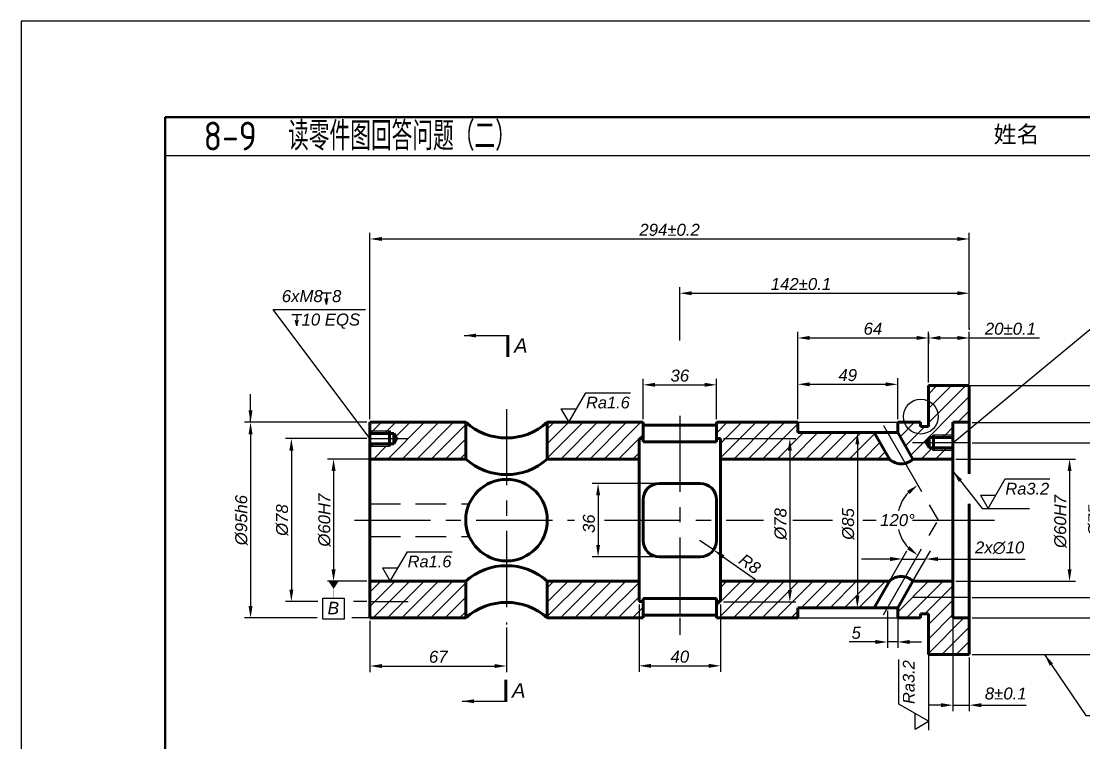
# Model space of a CAD drawing. Header units: millimetres. Extents: x 769 to 2439, y 381 to 1643.
# Drawn here: x 768.6 to 990.1, y 835.3 to 985.8 of the extents above; entities that cross this region are included whole.
import ezdxf
from ezdxf.enums import TextEntityAlignment as Align

# ---------------------------------------------------------------- set-up
doc = ezdxf.new("R2010")
doc.units = ezdxf.units.MM
for name, pattern in [('ACAD_ISO04W100', [30, 24, -3, 0, -3]), ('CENTER', [50.8, 31.75, -6.35, 6.35, -6.35]), ('HIDDEN', [9.525, 6.35, -3.175])]:
    doc.linetypes.add(name, pattern=pattern)
for name, color, linetype in [('7标注层', 7, 'Continuous'), ('ST剖面线', 7, 'Continuous'), ('ST尺寸', 7, 'Continuous'), ('ST文字', 7, 'Continuous'), ('ST点画线', 250, 'ACAD_ISO04W100'), ('ST细实线', 7, 'Continuous'), ('ST虚线', 7, 'HIDDEN'), ('中心线', 250, 'CENTER'), ('文字', 7, 'Continuous'), ('答案细实线', 7, 'Continuous')]:
    doc.layers.add(name, color=color, linetype=linetype)
doc.layers.add('ST粗实线', color=250, linetype='Continuous', lineweight=60)
doc.layers.add('粗实线', color=7, linetype='Continuous', lineweight=50)
doc.styles.add('DIM', font='ariali.ttf')
doc.styles.add('样式 1', font='ariali.ttf')
doc.styles.add('汉字', font='gbenor.shx', dxfattribs={"height": 5, "bigfont": 'gbcbig.shx'})
doc.dimstyles.new('ISO-25', dxfattribs={"dimtxt": 2.5, "dimasz": 2.5, "dimexe": 1.25, "dimexo": 0.625, "dimtad": 1, "dimdec": 0, "dimtxsty": '样式 1', "dimcen": 2.5, "dimadec": 0, "dimazin": 0, "dimtfac": 1, "dimtdec": 0, "dimtmove": 0, "dimatfit": 3, "dimfxl": 0, "dimarcsym": 0})
doc.dimstyles.new('副本 (2) Standard水平', dxfattribs={"dimtxt": 2.5, "dimasz": 2.5, "dimexe": 2, "dimexo": 0.2, "dimgap": 0.7, "dimtad": 1, "dimtih": 1, "dimtoh": 1, "dimdec": 0, "dimlfac": 2, "dimzin": 0, "dimdsep": 46, "dimtxsty": '汉字', "dimcen": 0.09, "dimadec": 0, "dimazin": 0, "dimtfac": 1, "dimtdec": 0, "dimtofl": 0, "dimtmove": 0, "dimatfit": 0, "dimfxl": 0, "dimtolj": 1, "dimtzin": 0, "dimarcsym": 0})
doc.dimstyles.new('副本 Standard', dxfattribs={"dimtxt": 2.5, "dimasz": 2.5, "dimexe": 2, "dimexo": 0.2, "dimgap": 0.7, "dimtad": 1, "dimdec": 0, "dimlfac": 2, "dimzin": 0, "dimdsep": 46, "dimtxsty": '汉字', "dimcen": 0.09, "dimadec": 0, "dimazin": 0, "dimtfac": 1, "dimtdec": 0, "dimtofl": 0, "dimtmove": 0, "dimatfit": 0, "dimfxl": 0, "dimtolj": 1, "dimtzin": 0, "dimarcsym": 0})

# ---------------------------------------------------------------- blocks, each defined once
blk = doc.blocks.new('*D98')
at = {"layer": 'Defpoints', "color": 0, "transparency": 16777216}
for p in [(949.16, 863.46), (951.29, 863.46), (949.16, 856.33)]:
    blk.add_point(p, dxfattribs=at)
at = {"layer": 'ST尺寸', "color": 0, "lineweight": -2, "transparency": 16777216}
for p, q in [((949.16, 862.83), (949.16, 855.08)), ((951.29, 862.83), (951.29, 855.08)), ((946.66, 856.33), (941.15, 856.33)), ((951.29, 856.33), (949.16, 856.33)), ((953.79, 856.33), (956.29, 856.33))]:
    blk.add_line(p, q, dxfattribs=at)
at = {"layer": 'ST尺寸', "color": 0, "transparency": 16777216}
for points in [[(946.66, 856.74), (946.66, 855.91), (949.16, 856.33)], [(953.79, 856.74), (953.79, 855.91), (951.29, 856.33)]]:
    blk.add_solid(points, dxfattribs=at)
at = {"layer": 'ST尺寸', "color": 0, "transparency": 16777216, "insert": (942.65, 858.22), "char_height": 2.5, "attachment_point": 5, "style": '样式 1'}
blk.add_mtext('5 ', dxfattribs=at)
blk = doc.blocks.new('*D99')
at = {"layer": 'Defpoints', "color": 0, "transparency": 16777216}
for p in [(897.37, 864.73), (914.37, 864.73), (914.37, 851.35)]:
    blk.add_point(p, dxfattribs=at)
at = {"layer": 'ST尺寸', "color": 0, "lineweight": -2, "transparency": 16777216}
for p, q in [((897.37, 864.11), (897.37, 850.1)), ((914.37, 864.11), (914.37, 850.1)), ((899.87, 851.35), (911.87, 851.35))]:
    blk.add_line(p, q, dxfattribs=at)
at = {"layer": 'ST尺寸', "color": 0, "transparency": 16777216}
for points in [[(899.87, 851.77), (899.87, 850.93), (897.37, 851.35)], [(911.87, 851.77), (911.87, 850.93), (914.37, 851.35)]]:
    blk.add_solid(points, dxfattribs=at)
at = {"layer": 'ST尺寸', "color": 0, "transparency": 16777216, "insert": (905.87, 853.25), "char_height": 2.5, "attachment_point": 5, "style": 'DIM'}
blk.add_mtext('40', dxfattribs=at)
blk = doc.blocks.new('*D100')
at = {"layer": 'Defpoints', "color": 0, "transparency": 16777216}
for p in [(966.22, 902.13), (966.22, 861.33), (1003.36, 861.33)]:
    blk.add_point(p, dxfattribs=at)
at = {"layer": 'ST尺寸', "color": 0, "lineweight": -2, "transparency": 16777216}
for p, q in [((966.84, 902.13), (1004.61, 902.13)), ((1003.36, 899.63), (1003.36, 863.83)), ((966.84, 861.33), (1004.61, 861.33))]:
    blk.add_line(p, q, dxfattribs=at)
at = {"layer": 'ST尺寸', "color": 0, "transparency": 16777216}
for points in [[(1002.95, 899.63), (1003.78, 899.63), (1003.36, 902.13)], [(1002.95, 863.83), (1003.78, 863.83), (1003.36, 861.33)]]:
    blk.add_solid(points, dxfattribs=at)
at = {"layer": 'ST尺寸', "color": 0, "transparency": 16777216, "insert": (1001.46, 881.74), "char_height": 2.5, "attachment_point": 5, "rotation": 90, "style": 'DIM'}
blk.add_mtext('%%c95', dxfattribs=at)
blk = doc.blocks.new('*D101')
at = {"layer": 'Defpoints', "color": 0, "transparency": 16777216}
for p in [(965.49, 909.78), (966.22, 853.68), (1013.11, 853.68)]:
    blk.add_point(p, dxfattribs=at)
at = {"layer": 'ST尺寸', "color": 0, "lineweight": -2, "transparency": 16777216}
for p, q in [((966.11, 909.78), (1014.36, 909.78)), ((1013.11, 907.28), (1013.11, 856.18)), ((966.84, 853.68), (1014.36, 853.68))]:
    blk.add_line(p, q, dxfattribs=at)
at = {"layer": 'ST尺寸', "color": 0, "transparency": 16777216}
for points in [[(1012.7, 907.28), (1013.53, 907.28), (1013.11, 909.78)], [(1012.7, 856.18), (1013.53, 856.18), (1013.11, 853.68)]]:
    blk.add_solid(points, dxfattribs=at)
at = {"layer": 'ST尺寸', "color": 0, "transparency": 16777216, "insert": (1011.21, 881.73), "char_height": 2.5, "attachment_point": 5, "rotation": 90, "style": 'DIM'}
blk.add_mtext('%%c132%%p0.2', dxfattribs=at)
blk = doc.blocks.new('*D107')
at = {"layer": 'Defpoints', "color": 0, "transparency": 16777216}
for p in [(841.27, 861.33), (869.74, 859.95), (869.74, 851.31)]:
    blk.add_point(p, dxfattribs=at)
at = {"layer": 'ST尺寸', "color": 0, "lineweight": -2, "transparency": 16777216}
for p, q in [((841.27, 860.71), (841.27, 850.06)), ((869.74, 859.32), (869.74, 850.06)), ((843.77, 851.31), (867.24, 851.31))]:
    blk.add_line(p, q, dxfattribs=at)
at = {"layer": 'ST尺寸', "color": 0, "transparency": 16777216}
for points in [[(843.77, 851.72), (843.77, 850.89), (841.27, 851.31)], [(867.24, 851.72), (867.24, 850.89), (869.74, 851.31)]]:
    blk.add_solid(points, dxfattribs=at)
at = {"layer": 'ST尺寸', "color": 0, "transparency": 16777216, "insert": (855.51, 853.21), "char_height": 2.5, "attachment_point": 5, "style": 'DIM'}
blk.add_mtext('67', dxfattribs=at)
blk = doc.blocks.new('*D108')
at = {"layer": 'Defpoints', "color": 0, "transparency": 16777216}
for p in [(962.82, 862.04), (966.22, 853.68), (966.22, 843.15)]:
    blk.add_point(p, dxfattribs=at)
at = {"layer": 'ST尺寸', "color": 0, "lineweight": -2, "transparency": 16777216}
for p, q in [((962.82, 861.42), (962.82, 841.9)), ((966.22, 853.06), (966.22, 841.9)), ((960.32, 843.15), (957.82, 843.15)), ((962.82, 843.15), (966.22, 843.15)), ((968.72, 843.15), (971.22, 843.15))]:
    blk.add_line(p, q, dxfattribs=at)
at = {"layer": 'ST尺寸', "color": 0, "transparency": 16777216}
for points in [[(960.32, 843.56), (960.32, 842.73), (962.82, 843.15)], [(968.72, 843.56), (968.72, 842.73), (966.22, 843.15)]]:
    blk.add_solid(points, dxfattribs=at)
at = {"layer": 'ST尺寸', "color": 0, "transparency": 16777216, "insert": (973.82, 845.56), "char_height": 2.5, "attachment_point": 5, "style": 'DIM'}
blk.add_mtext('8%%p0.1', dxfattribs=at)
blk = doc.blocks.new('*D109')
at = {"layer": 'Defpoints', "color": 0, "transparency": 16777216}
for p in [(913.52, 909.96), (898.22, 902.13), (913.52, 902.13)]:
    blk.add_point(p, dxfattribs=at)
at = {"layer": 'ST尺寸', "color": 0, "lineweight": -2, "transparency": 16777216}
for p, q in [((898.22, 902.76), (898.22, 911.21)), ((913.52, 902.76), (913.52, 911.21)), ((900.72, 909.96), (911.02, 909.96))]:
    blk.add_line(p, q, dxfattribs=at)
at = {"layer": 'ST尺寸', "color": 0, "transparency": 16777216}
for points in [[(900.72, 910.37), (900.72, 909.54), (898.22, 909.96)], [(911.02, 910.37), (911.02, 909.54), (913.52, 909.96)]]:
    blk.add_solid(points, dxfattribs=at)
at = {"layer": 'ST尺寸', "color": 0, "transparency": 16777216, "insert": (905.87, 911.86), "char_height": 2.5, "attachment_point": 5, "style": 'DIM'}
blk.add_mtext('36', dxfattribs=at)
blk = doc.blocks.new('*D110')
at = {"layer": 'Defpoints', "color": 0, "transparency": 16777216}
for p in [(951.29, 910.06), (930.47, 902.13), (951.29, 902.13)]:
    blk.add_point(p, dxfattribs=at)
at = {"layer": 'ST尺寸', "color": 0, "lineweight": -2, "transparency": 16777216}
for p, q in [((930.47, 902.76), (930.47, 911.31)), ((951.29, 902.76), (951.29, 911.31)), ((932.97, 910.06), (948.79, 910.06))]:
    blk.add_line(p, q, dxfattribs=at)
at = {"layer": 'ST尺寸', "color": 0, "transparency": 16777216}
for points in [[(932.97, 910.48), (932.97, 909.65), (930.47, 910.06)], [(948.79, 910.48), (948.79, 909.65), (951.29, 910.06)]]:
    blk.add_solid(points, dxfattribs=at)
at = {"layer": 'ST尺寸', "color": 0, "transparency": 16777216, "insert": (940.88, 911.97), "char_height": 2.5, "attachment_point": 5, "style": 'DIM'}
blk.add_mtext('49', dxfattribs=at)
blk = doc.blocks.new('*D111')
at = {"layer": 'Defpoints', "color": 0, "transparency": 16777216}
for p in [(957.72, 919.73), (957.72, 909.78), (930.47, 902.13)]:
    blk.add_point(p, dxfattribs=at)
at = {"layer": 'ST尺寸', "color": 0, "lineweight": -2, "transparency": 16777216}
for p, q in [((930.47, 902.76), (930.47, 920.98)), ((932.97, 919.73), (955.22, 919.73)), ((957.72, 910.41), (957.72, 920.98))]:
    blk.add_line(p, q, dxfattribs=at)
at = {"layer": 'ST尺寸', "color": 0, "transparency": 16777216}
for points in [[(932.97, 920.15), (932.97, 919.32), (930.47, 919.73)], [(955.22, 920.15), (955.22, 919.32), (957.72, 919.73)]]:
    blk.add_solid(points, dxfattribs=at)
at = {"layer": 'ST尺寸', "color": 0, "transparency": 16777216, "insert": (946.13, 921.64), "char_height": 2.5, "attachment_point": 5, "style": 'DIM'}
blk.add_mtext('64', dxfattribs=at)
blk = doc.blocks.new('*D112')
at = {"layer": 'Defpoints', "color": 0, "transparency": 16777216}
for p in [(966.22, 940.37), (966.22, 929.64), (841.27, 902.13)]:
    blk.add_point(p, dxfattribs=at)
at = {"layer": 'ST尺寸', "color": 0, "lineweight": -2, "transparency": 16777216}
for p, q in [((841.27, 902.76), (841.27, 941.62)), ((966.22, 930.26), (966.22, 941.62)), ((843.77, 940.37), (963.72, 940.37))]:
    blk.add_line(p, q, dxfattribs=at)
at = {"layer": 'ST尺寸', "color": 0, "transparency": 16777216}
for points in [[(843.77, 940.79), (843.77, 939.96), (841.27, 940.37)], [(963.72, 940.79), (963.72, 939.96), (966.22, 940.37)]]:
    blk.add_solid(points, dxfattribs=at)
at = {"layer": 'ST尺寸', "color": 0, "transparency": 16777216, "insert": (903.74, 942.27), "char_height": 2.5, "attachment_point": 5, "style": 'DIM'}
blk.add_mtext('294%%p0.2', dxfattribs=at)
blk = doc.blocks.new('*D113')
at = {"layer": 'Defpoints', "color": 0, "transparency": 16777216}
for p in [(901.62, 889.38), (888.83, 874.08), (901.62, 874.08)]:
    blk.add_point(p, dxfattribs=at)
at = {"layer": 'ST尺寸', "color": 0, "lineweight": -2, "transparency": 16777216}
for p, q in [((900.99, 889.38), (887.58, 889.38)), ((888.83, 886.88), (888.83, 876.58)), ((900.99, 874.08), (887.58, 874.08))]:
    blk.add_line(p, q, dxfattribs=at)
at = {"layer": 'ST尺寸', "color": 0, "transparency": 16777216}
for points in [[(888.42, 886.88), (889.25, 886.88), (888.83, 889.38)], [(888.42, 876.58), (889.25, 876.58), (888.83, 874.08)]]:
    blk.add_solid(points, dxfattribs=at)
at = {"layer": 'ST尺寸', "color": 0, "transparency": 16777216, "insert": (886.93, 880.99), "char_height": 2.5, "attachment_point": 5, "rotation": 90, "style": 'DIM'}
blk.add_mtext('36', dxfattribs=at)
blk = doc.blocks.new('*D114')
at = {"layer": 'Defpoints', "color": 0, "transparency": 16777216}
for p in [(914.37, 898.73), (914.37, 864.68), (928.81, 864.68)]:
    blk.add_point(p, dxfattribs=at)
at = {"layer": 'ST尺寸', "color": 0, "lineweight": -2, "transparency": 16777216}
for p, q in [((914.99, 898.73), (930.06, 898.73)), ((928.81, 896.23), (928.81, 867.18)), ((914.99, 864.68), (930.06, 864.68))]:
    blk.add_line(p, q, dxfattribs=at)
at = {"layer": 'ST尺寸', "color": 0, "transparency": 16777216}
for points in [[(928.39, 896.23), (929.22, 896.23), (928.81, 898.73)], [(928.39, 867.18), (929.22, 867.18), (928.81, 864.68)]]:
    blk.add_solid(points, dxfattribs=at)
at = {"layer": 'ST尺寸', "color": 0, "transparency": 16777216, "insert": (926.9, 880.94), "char_height": 2.5, "attachment_point": 5, "rotation": 90, "style": 'DIM'}
blk.add_mtext('%%c78', dxfattribs=at)
blk = doc.blocks.new('*D115')
at = {"layer": 'Defpoints', "color": 0, "transparency": 16777216}
for p in [(930.47, 900.01), (931.18, 863.46), (942.89, 863.46)]:
    blk.add_point(p, dxfattribs=at)
at = {"layer": 'ST尺寸', "color": 0, "lineweight": -2, "transparency": 16777216}
for p, q in [((931.09, 900.01), (944.14, 900.01)), ((942.89, 897.51), (942.89, 865.96)), ((931.81, 863.46), (944.14, 863.46))]:
    blk.add_line(p, q, dxfattribs=at)
at = {"layer": 'ST尺寸', "color": 0, "transparency": 16777216}
for points in [[(942.47, 897.51), (943.3, 897.51), (942.89, 900.01)], [(942.47, 865.96), (943.3, 865.96), (942.89, 863.46)]]:
    blk.add_solid(points, dxfattribs=at)
at = {"layer": 'ST尺寸', "color": 0, "transparency": 16777216, "insert": (940.99, 880.94), "char_height": 2.5, "attachment_point": 5, "rotation": 90, "style": 'DIM'}
blk.add_mtext('%%c85', dxfattribs=at)
blk = doc.blocks.new('*D116')
at = {"layer": 'Defpoints', "color": 0, "transparency": 16777216}
for p in [(842, 894.48), (833.68, 868.98), (841.27, 868.98)]:
    blk.add_point(p, dxfattribs=at)
at = {"layer": 'ST尺寸', "color": 0, "lineweight": -2, "transparency": 16777216}
for p, q in [((841.37, 894.48), (832.43, 894.48)), ((833.68, 891.98), (833.68, 871.48)), ((840.64, 868.98), (832.43, 868.98))]:
    blk.add_line(p, q, dxfattribs=at)
at = {"layer": 'ST尺寸', "color": 0, "transparency": 16777216}
for points in [[(833.26, 891.98), (834.1, 891.98), (833.68, 894.48)], [(833.26, 871.48), (834.1, 871.48), (833.68, 868.98)]]:
    blk.add_solid(points, dxfattribs=at)
at = {"layer": 'ST尺寸', "color": 0, "transparency": 16777216, "insert": (831.78, 881.73), "char_height": 2.5, "attachment_point": 5, "rotation": 90, "style": 'DIM'}
blk.add_mtext('%%c60H7', dxfattribs=at)
blk = doc.blocks.new('*D117')
at = {"layer": 'Defpoints', "color": 0, "transparency": 16777216}
for p in [(962.82, 894.48), (962.82, 868.98), (987.13, 868.98)]:
    blk.add_point(p, dxfattribs=at)
at = {"layer": 'ST尺寸', "color": 0, "lineweight": -2, "transparency": 16777216}
for p, q in [((963.44, 894.48), (988.38, 894.48)), ((987.13, 891.98), (987.13, 871.48)), ((963.44, 868.98), (988.38, 868.98))]:
    blk.add_line(p, q, dxfattribs=at)
at = {"layer": 'ST尺寸', "color": 0, "transparency": 16777216}
for points in [[(986.72, 891.98), (987.55, 891.98), (987.13, 894.48)], [(986.72, 871.48), (987.55, 871.48), (987.13, 868.98)]]:
    blk.add_solid(points, dxfattribs=at)
at = {"layer": 'ST尺寸', "color": 0, "transparency": 16777216, "insert": (985.23, 881.46), "char_height": 2.5, "attachment_point": 5, "rotation": 90, "style": 'DIM'}
blk.add_mtext('%%c60H7', dxfattribs=at)
blk = doc.blocks.new('*D118')
at = {"layer": 'Defpoints', "color": 0, "transparency": 16777216}
for p in [(966.22, 897.88), (966.22, 865.58), (994.21, 865.58)]:
    blk.add_point(p, dxfattribs=at)
at = {"layer": 'ST尺寸', "color": 0, "lineweight": -2, "transparency": 16777216}
for p, q in [((966.84, 897.88), (995.46, 897.88)), ((994.21, 895.38), (994.21, 868.08)), ((966.84, 865.58), (995.46, 865.58))]:
    blk.add_line(p, q, dxfattribs=at)
at = {"layer": 'ST尺寸', "color": 0, "transparency": 16777216}
for points in [[(993.79, 895.38), (994.63, 895.38), (994.21, 897.88)], [(993.79, 868.08), (994.63, 868.08), (994.21, 865.58)]]:
    blk.add_solid(points, dxfattribs=at)
at = {"layer": 'ST尺寸', "color": 0, "transparency": 16777216, "insert": (992.31, 881.65), "char_height": 2.5, "attachment_point": 5, "rotation": 90, "style": 'DIM'}
blk.add_mtext('%%c75', dxfattribs=at)
blk = doc.blocks.new('*D119')
at = {"layer": 'Defpoints', "color": 0, "transparency": 16777216}
for p in [(966.22, 929.05), (966.22, 920.98), (905.87, 918.54)]:
    blk.add_point(p, dxfattribs=at)
at = {"layer": 'ST尺寸', "color": 0, "lineweight": -2, "transparency": 16777216}
for p, q in [((905.87, 919.17), (905.87, 930.3)), ((908.37, 929.05), (963.72, 929.05)), ((966.22, 921.61), (966.22, 930.3))]:
    blk.add_line(p, q, dxfattribs=at)
at = {"layer": 'ST尺寸', "color": 0, "transparency": 16777216}
for points in [[(908.37, 929.47), (908.37, 928.64), (905.87, 929.05)], [(963.72, 929.47), (963.72, 928.64), (966.22, 929.05)]]:
    blk.add_solid(points, dxfattribs=at)
at = {"layer": 'ST尺寸', "color": 0, "transparency": 16777216, "insert": (931.13, 930.96), "char_height": 2.5, "attachment_point": 5, "style": 'DIM'}
blk.add_mtext('142%%p0.1', dxfattribs=at)
blk = doc.blocks.new('A$C060515BC')
at = {"layer": 'ST细实线'}
for p, q in [((0, 2.79), (2.48, 2.79)), ((1.24, 2.79), (1.24, 0)), ((1.24, 0), (0.94, 1.4)), ((1.24, 0), (1.54, 1.4))]:
    blk.add_line(p, q, dxfattribs=at)
blk = doc.blocks.new('*D120')
at = {"layer": 'Defpoints', "color": 0, "transparency": 16777216}
for p in [(957.72, 921.14), (966.22, 919.73), (966.22, 909.49)]:
    blk.add_point(p, dxfattribs=at)
at = {"layer": 'ST尺寸', "color": 0, "lineweight": -2, "transparency": 16777216}
for p, q in [((957.72, 920.52), (957.72, 918.48)), ((960.22, 919.73), (963.72, 919.73)), ((966.22, 910.12), (966.22, 920.98)), ((966.22, 919.73), (980.89, 919.73))]:
    blk.add_line(p, q, dxfattribs=at)
at = {"layer": 'ST尺寸', "color": 0, "transparency": 16777216}
for points in [[(960.22, 920.15), (960.22, 919.32), (957.72, 919.73)], [(963.72, 920.15), (963.72, 919.32), (966.22, 919.73)]]:
    blk.add_solid(points, dxfattribs=at)
at = {"layer": 'ST尺寸', "color": 0, "transparency": 16777216, "insert": (974.8, 921.64), "char_height": 2.5, "attachment_point": 5, "style": 'DIM'}
blk.add_mtext('20%%p0.1', dxfattribs=at)
blk = doc.blocks.new('*D215')
at = {"layer": 'Defpoints', "color": 0, "transparency": 16777216}
for p in [(910.12, 877.48), (912.9, 875.53)]:
    blk.add_point(p, dxfattribs=at)
at = {"layer": 'ST尺寸', "color": 0, "lineweight": -2, "transparency": 16777216}
for p, q in [((910.03, 877.48), (910.21, 877.48)), ((910.12, 877.39), (910.12, 877.57)), ((914.94, 874.09), (921.67, 869.34))]:
    blk.add_line(p, q, dxfattribs=at)
at = {"layer": 'ST尺寸', "color": 0, "transparency": 16777216}
blk.add_solid([(915.18, 874.43), (914.7, 873.74), (912.9, 875.53)], dxfattribs=at)
at = {"layer": 'ST尺寸', "color": 0, "transparency": 16777216, "insert": (920.47, 872.61), "char_height": 2.5, "attachment_point": 5, "rotation": 324.8164, "style": 'DIM'}
blk.add_mtext('\\A1;R8', dxfattribs=at)
blk = doc.blocks.new('*D216')
at = {"layer": 'Defpoints', "color": 0, "transparency": 16777216}
for p in [(948.32, 901.45), (951.76, 884.63), (959.11, 882.76), (959.71, 881.73), (948.32, 862.02)]:
    blk.add_point(p, dxfattribs=at)
at = {"layer": 'ST尺寸', "color": 0, "lineweight": -2, "transparency": 16777216}
for start, end in [(136.9923, 166.4907), (193.5093, 223.0077)]:
    blk.add_arc((959.71, 881.73), 8.46, start, end, dxfattribs=at)
at = {"layer": 'ST尺寸', "color": 0, "transparency": 16777216}
for points in [[(953.26, 887.83), (953.78, 887.18), (955.48, 889.06)], [(953.78, 876.29), (953.26, 875.64), (955.48, 874.41)]]:
    blk.add_solid(points, dxfattribs=at)
at = {"layer": 'ST尺寸', "color": 0, "transparency": 16777216, "insert": (951.25, 881.73), "char_height": 2.5, "attachment_point": 5, "style": 'DIM'}
blk.add_mtext('\\A1;120°', dxfattribs=at)

msp = doc.modelspace()

# ---------------------------------------------------------------- hatches: boundary and pattern name
at = {"layer": 'ST剖面线'}
h = msp.add_hatch(dxfattribs=at)
h.set_pattern_fill('ANSI31', scale=17, style=0)
h.set_pattern_definition([(45, (841.2692, 881.735), (-1.502602, 1.502602), [])])
h.paths.add_polyline_path([(962.819, 902.135), (966.219, 902.135), (966.219, 909.785), (957.719, 909.785), (957.719, 902.135), (957.719, 901.285), (956.019, 901.285), (956.019, 902.135), (951.291, 902.135), (951.291, 900.01), (954.481, 894.485), (962.819, 894.485), (962.819, 896.276), (958.775, 896.276), (958.775, 896.812), (957.879, 896.812), (957.259, 897.885), (957.262, 897.885), (957.879, 898.953), (958.775, 898.953), (958.775, 899.488), (962.819, 899.488)])
at = {"layer": '答案细实线'}
msp.add_hatch(color=256, dxfattribs=at).paths.add_polyline_path([(834.685, 868.985), (832.672, 868.985), (833.678, 867.459)])

# ---------------------------------------------------------------- linework, layer by layer
at = {"color": 7, "linetype": 'ByBlock'}
for p, q in [((949.573, 868.985), (953.234, 875.326)), ((954.481, 868.985), (958.142, 875.326)), ((949.703, 873.626), (943.753, 873.626)), ((952.253, 873.626), (957.16, 873.626)), ((959.71, 873.626), (977.879, 873.626))]:
    msp.add_line(p, q, dxfattribs=at)
for points in [[(949.703, 874.051), (949.703, 873.201), (952.253, 873.626)], [(959.71, 874.051), (959.71, 873.201), (957.16, 873.626)]]:
    msp.add_solid(points, dxfattribs=at)
at = {"layer": '7标注层'}
for p, q in [((882.706, 902.135), (886.262, 908.295)), ((886.262, 908.295), (895.595, 908.295)), ((881.089, 904.935), (882.706, 902.135)), ((881.089, 904.935), (884.322, 904.935)), ((970.149, 884.173), (973.706, 890.333)), ((973.706, 890.333), (983.039, 890.333)), ((968.533, 886.973), (970.149, 884.173)), ((968.533, 886.973), (971.766, 886.973)), ((845.511, 868.985), (849.068, 875.145)), ((849.068, 875.145), (858.401, 875.145)), ((843.895, 871.785), (845.511, 868.985)), ((843.895, 871.785), (847.128, 871.785)), ((951.559, 843.343), (951.559, 852.675)), ((957.719, 839.786), (951.559, 843.343)), ((954.919, 838.17), (954.919, 841.403)), ((954.919, 838.17), (957.719, 839.786))]:
    msp.add_line(p, q, dxfattribs=at)
at = {"layer": 'Defpoints', "color": 7, "linetype": 'ByBlock'}
for p in [(949.573, 868.985), (954.481, 868.985)]:
    msp.add_point(p, dxfattribs=at)
at = {"layer": 'ST剖面线', "color": 7}
for p, q in [((841.847, 900.344), (841.327, 899.823)), ((844.852, 900.344), (844.316, 899.808)), ((961.199, 899.488), (960.666, 898.953)), ((842.175, 897.667), (841.64, 897.132)), ((960.993, 896.276), (961.526, 896.812))]:
    msp.add_line(p, q, dxfattribs=at)
at = {"layer": 'ST尺寸', "color": 7}
for p, q in [((821.104, 925.664), (840.343, 925.697)), ((841.269, 898.735), (821.104, 925.664)), ((962.819, 897.885), (991.791, 921.825)), ((966.219, 921.727), (966.219, 921.434)), ((840.644, 902.135), (815.119, 902.135)), ((930.466, 902.135), (951.291, 902.135)), ((816.369, 899.635), (816.369, 863.835)), ((840.644, 898.735), (823.627, 898.735)), ((824.877, 896.235), (824.877, 867.235)), ((830.417, 864.735), (823.627, 864.735)), ((840.644, 864.735), (837.825, 864.735)), ((830.259, 861.335), (815.119, 861.335)), ((841.281, 861.335), (837.51, 861.335)), ((930.466, 861.335), (951.291, 861.335)), ((957.719, 853.685), (957.719, 837.956))]:
    msp.add_line(p, q, dxfattribs=at)
at = {"layer": 'ST尺寸'}
for p, q in [((912.898, 875.526), (910.119, 877.395)), ((971.219, 843.146), (978.109, 843.146))]:
    msp.add_line(p, q, dxfattribs=at)
at = {"layer": 'ST尺寸', "color": 7}
msp.add_circle((956.105, 903.324), 3.625, dxfattribs=at)
for points in [[(815.953, 899.635), (816.786, 899.635), (816.369, 902.135)], [(824.461, 896.235), (825.294, 896.235), (824.877, 898.735)], [(824.461, 867.235), (825.294, 867.235), (824.877, 864.735)], [(815.953, 863.835), (816.786, 863.835), (816.369, 861.335)]]:
    msp.add_solid(points, dxfattribs=at)
at = {"layer": 'ST点画线', "color": 7}
for p, q in [((966.219, 897.885), (954.39, 897.885)), ((869.744, 881.735), (869.744, 881.735)), ((929.415, 881.735), (937.706, 881.735)), ((959.114, 882.764), (959.708, 881.735)), ((969.551, 881.735), (971.493, 881.735)), ((966.219, 865.585), (954.39, 865.585)), ((905.869, 861.335), (905.869, 858.127)), ((905.869, 858.127), (905.869, 857.819))]:
    msp.add_line(p, q, dxfattribs=at)
at = {"layer": 'ST粗实线', "color": 7}
for p, q in [((870.031, 920.332), (870.031, 915.774)), ((957.719, 902.135), (957.719, 909.785)), ((957.719, 909.785), (966.219, 909.785)), ((966.219, 909.785), (966.219, 891.358)), ((841.269, 881.735), (841.269, 902.135)), ((841.269, 902.135), (861.244, 902.135)), ((861.244, 894.485), (861.244, 902.135)), ((878.244, 894.485), (878.244, 902.135)), ((878.244, 902.135), (898.219, 902.135)), ((898.219, 898.08), (898.219, 902.135)), ((913.519, 898.08), (913.519, 902.135)), ((913.519, 902.135), (930.466, 902.135)), ((930.466, 902.135), (930.466, 900.01)), ((951.291, 900.01), (951.291, 902.135)), ((951.291, 902.135), (956.019, 902.135)), ((956.019, 901.285), (956.019, 902.135)), ((957.719, 902.135), (957.719, 901.285)), ((962.819, 902.135), (962.819, 881.735)), ((966.219, 902.135), (962.819, 902.135)), ((841.263, 899.808), (845.314, 899.808)), ((845.314, 900.344), (845.314, 898.738)), ((845.314, 899.808), (846.21, 899.808)), ((846.21, 899.808), (846.21, 898.738)), ((846.21, 898.738), (846.21, 899.808)), ((846.21, 899.808), (846.828, 898.738)), ((898.219, 901.527), (913.519, 901.527)), ((930.466, 900.01), (951.291, 900.01)), ((946.384, 900.01), (949.573, 894.485)), ((951.291, 900.01), (954.481, 894.485)), ((957.719, 901.285), (956.019, 901.285)), ((958.775, 899.488), (958.775, 897.882)), ((841.263, 897.667), (845.314, 897.667)), ((845.314, 897.132), (845.314, 898.738)), ((845.314, 897.667), (846.21, 897.667)), ((846.21, 898.738), (846.21, 897.667)), ((846.21, 897.667), (846.21, 898.738)), ((846.21, 897.667), (846.828, 898.738)), ((897.369, 881.735), (897.369, 898.735)), ((897.369, 898.735), (898.219, 898.735)), ((898.219, 898.08), (913.519, 898.08)), ((913.519, 898.735), (914.369, 898.735)), ((914.369, 881.735), (914.369, 898.735)), ((957.879, 898.953), (957.26, 897.882)), ((957.879, 896.812), (957.26, 897.882)), ((958.775, 898.953), (957.879, 898.953)), ((957.879, 898.953), (957.879, 897.882)), ((957.879, 897.882), (957.879, 898.953)), ((957.879, 897.882), (957.879, 896.812)), ((957.879, 896.812), (957.879, 897.882)), ((962.826, 898.953), (958.775, 898.953)), ((958.775, 896.276), (958.775, 897.882)), ((958.775, 896.812), (957.879, 896.812)), ((962.826, 896.812), (958.775, 896.812)), ((841.269, 894.485), (861.244, 894.485)), ((878.244, 894.485), (897.369, 894.485)), ((914.369, 894.485), (949.573, 894.485)), ((954.481, 894.485), (962.819, 894.485)), ((901.619, 889.385), (910.119, 889.385)), ((898.219, 881.735), (898.219, 885.985)), ((913.519, 881.735), (913.519, 885.985)), ((966.219, 885.127), (966.219, 881.735)), ((841.269, 881.735), (841.269, 861.335)), ((897.369, 881.735), (897.369, 864.735)), ((898.219, 881.735), (898.219, 877.485)), ((913.519, 881.735), (913.519, 877.485)), ((914.369, 881.735), (914.369, 864.735)), ((962.819, 861.335), (962.819, 881.735)), ((966.219, 853.685), (966.219, 881.735)), ((901.619, 874.085), (910.119, 874.085)), ((901.619, 874.085), (910.119, 874.085)), ((841.269, 868.985), (861.244, 868.985)), ((841.269, 868.985), (861.244, 868.985)), ((861.244, 868.985), (861.244, 861.335)), ((861.244, 868.985), (861.244, 861.335)), ((878.244, 868.985), (878.244, 861.335)), ((878.244, 868.985), (878.244, 861.335)), ((878.244, 868.985), (897.369, 868.985)), ((878.244, 868.985), (897.369, 868.985)), ((914.369, 868.985), (949.573, 868.985)), ((914.369, 868.985), (949.573, 868.985)), ((946.384, 863.46), (949.573, 868.985)), ((951.291, 863.46), (954.481, 868.985)), ((954.481, 868.985), (962.819, 868.985)), ((954.481, 868.985), (962.819, 868.985)), ((897.369, 864.735), (898.219, 864.735)), ((897.369, 864.735), (898.219, 864.735)), ((898.219, 865.39), (898.219, 861.335)), ((898.219, 865.39), (913.519, 865.39)), ((913.519, 865.39), (913.519, 861.335)), ((913.519, 864.735), (914.369, 864.735)), ((913.519, 864.735), (914.369, 864.735)), ((898.219, 861.943), (913.519, 861.943)), ((930.466, 861.335), (930.466, 863.46)), ((930.466, 863.46), (951.291, 863.46)), ((951.291, 863.46), (951.291, 861.335)), ((956.019, 862.185), (956.019, 861.335)), ((957.719, 862.185), (956.019, 862.185)), ((957.719, 861.335), (957.719, 862.185)), ((841.269, 861.335), (861.244, 861.335)), ((841.269, 861.335), (861.244, 861.335)), ((878.244, 861.335), (898.219, 861.335)), ((878.244, 861.335), (898.219, 861.335)), ((913.519, 861.335), (930.466, 861.335)), ((913.519, 861.335), (930.466, 861.335)), ((951.291, 861.335), (956.019, 861.335)), ((951.291, 861.335), (956.019, 861.335)), ((957.719, 861.335), (957.719, 853.685)), ((957.719, 861.335), (957.719, 853.685)), ((966.219, 861.335), (962.819, 861.335)), ((966.219, 861.335), (962.819, 861.335)), ((957.719, 853.685), (966.219, 853.685)), ((957.719, 853.685), (966.219, 853.685)), ((869.6, 848.419), (869.6, 843.86))]:
    msp.add_line(p, q, dxfattribs=at)
msp.add_circle((869.744, 881.735), 8.5, dxfattribs=at)
for centre, radius, start, end in [((869.744, 911.617), 12.734, 228.12594, 311.87406), ((869.744, 903.967), 12.734, 228.12594, 311.87406), ((952.027, 896.938), 3.47, 224.99507, 315.00493), ((901.619, 885.985), 3.4, 90, 180), ((910.119, 885.985), 3.4, 0, 90), ((901.619, 877.485), 3.4, 180, 270), ((901.619, 877.485), 3.4, 180, 270), ((910.119, 877.485), 3.4, 270, 0), ((910.119, 877.485), 3.4, 270, 0), ((869.744, 859.503), 12.734, 48.12594, 131.87406), ((952.027, 866.532), 3.47, 44.99507, 135.00493), ((869.744, 851.853), 12.734, 48.12594, 131.87406)]:
    msp.add_arc(centre, radius, start, end, dxfattribs=at)
at = {"layer": 'ST细实线', "color": 7}
for p, q in [((841.847, 900.344), (843.638, 902.135)), ((844.852, 900.344), (846.643, 902.135)), ((845.004, 894.485), (852.654, 902.135)), ((846.617, 899.103), (849.648, 902.135)), ((848.009, 894.485), (855.659, 902.135)), ((851.014, 894.485), (858.664, 902.135)), ((854.019, 894.485), (861.244, 901.71)), ((878.244, 894.668), (885.711, 902.135)), ((878.244, 900.679), (879.7, 902.135)), ((878.244, 897.674), (882.706, 902.135)), ((881.066, 894.485), (888.716, 902.135)), ((884.071, 894.485), (891.721, 902.135)), ((887.076, 894.485), (894.726, 902.135)), ((890.082, 894.485), (897.732, 902.135)), ((913.519, 899.891), (915.763, 902.135)), ((914.369, 894.731), (921.773, 902.135)), ((914.369, 897.736), (918.768, 902.135)), ((917.128, 894.485), (924.778, 902.135)), ((920.134, 894.485), (927.784, 902.135)), ((923.139, 894.485), (930.466, 901.812)), ((841.263, 900.344), (845.314, 900.344)), ((893.087, 894.485), (898.219, 899.617)), ((926.144, 894.485), (931.669, 900.01)), ((929.149, 894.485), (934.674, 900.01)), ((932.154, 894.485), (937.679, 900.01)), ((935.16, 894.485), (940.685, 900.01)), ((938.165, 894.485), (943.69, 900.01)), ((941.17, 894.485), (946.498, 899.812)), ((962.826, 899.488), (958.775, 899.488)), ((857.024, 894.485), (861.244, 898.705)), ((944.175, 894.485), (947.598, 897.907)), ((841.263, 897.132), (845.314, 897.132)), ((841.269, 896.761), (841.64, 897.132)), ((841.998, 894.485), (844.645, 897.132)), ((860.03, 894.485), (861.244, 895.7)), ((896.092, 894.485), (897.369, 895.762)), ((947.18, 894.485), (948.698, 896.002)), ((962.826, 896.276), (958.775, 896.276)), ((841.269, 866.709), (843.545, 868.985)), ((841.269, 863.704), (846.55, 868.985)), ((841.906, 861.335), (849.556, 868.985)), ((844.911, 861.335), (852.561, 868.985)), ((847.916, 861.335), (855.566, 868.985)), ((850.921, 861.335), (858.571, 868.985)), ((853.926, 861.335), (861.244, 868.653)), ((878.244, 861.611), (885.618, 868.985)), ((878.244, 867.622), (879.608, 868.985)), ((878.244, 864.616), (882.613, 868.985)), ((880.973, 861.335), (888.623, 868.985)), ((883.978, 861.335), (891.628, 868.985)), ((886.984, 861.335), (894.634, 868.985)), ((889.989, 861.335), (897.369, 868.715)), ((913.519, 863.829), (918.675, 868.985)), ((914.03, 861.335), (921.68, 868.985)), ((914.369, 867.684), (915.67, 868.985)), ((917.036, 861.335), (924.686, 868.985)), ((920.041, 861.335), (927.691, 868.985)), ((923.046, 861.335), (930.696, 868.985)), ((926.051, 861.335), (933.701, 868.985)), ((931.182, 863.46), (936.707, 868.985)), ((934.187, 863.46), (939.712, 868.985)), ((937.192, 863.46), (942.717, 868.985)), ((940.197, 863.46), (945.722, 868.985)), ((943.202, 863.46), (948.727, 868.985)), ((951.291, 862.533), (957.743, 868.985)), ((953.098, 861.335), (960.748, 868.985)), ((954.13, 868.377), (954.738, 868.985)), ((956.953, 862.185), (962.819, 868.051)), ((856.932, 861.335), (861.244, 865.648)), ((892.994, 861.335), (897.369, 865.71)), ((957.719, 859.946), (962.819, 865.046)), ((859.937, 861.335), (861.244, 862.642)), ((895.999, 861.335), (898.219, 863.555)), ((929.057, 861.335), (930.466, 862.744)), ((946.208, 863.46), (946.624, 863.876)), ((957.719, 856.94), (962.819, 862.04)), ((957.719, 853.935), (965.119, 861.335)), ((960.474, 853.685), (966.219, 859.43)), ((963.479, 853.685), (966.219, 856.425))]:
    msp.add_line(p, q, dxfattribs=at)
at = {"layer": 'ST虚线', "color": 7}
for p, q in [((841.269, 885.135), (861.954, 885.135)), ((841.269, 878.335), (861.954, 878.335))]:
    msp.add_line(p, q, dxfattribs=at)
at = {"layer": '中心线', "ltscale": 0.5}
for p, q in [((869.744, 904.87), (869.744, 859.948)), ((905.869, 903.509), (905.869, 859.948)), ((948.324, 901.452), (959.114, 882.764)), ((841.269, 898.735), (849.207, 898.735)), ((838.017, 881.735), (883.943, 881.735)), ((890.161, 881.735), (923.326, 881.735)), ((944.054, 881.735), (946.807, 881.735)), ((948.324, 862.018), (959.708, 881.735)), ((954.401, 881.735), (969.551, 881.735)), ((841.269, 864.735), (849.207, 864.735))]:
    msp.add_line(p, q, dxfattribs=at)
at = {"layer": '答案细实线'}
for p, q in [((1140.56, 985.782), (768.56, 985.782)), ((768.56, 985.782), (768.56, 720.782)), ((798.56, 957.782), (1123.56, 957.782))]:
    msp.add_line(p, q, dxfattribs=at)
at = {"layer": '答案细实线', "const_width": 0.08}
for points in [[(832.672, 868.985), (833.678, 867.459)], [(832.672, 868.985), (834.685, 868.985)], [(834.685, 868.985), (833.678, 867.459)], [(833.678, 867.459), (833.678, 865.443)], [(831.446, 861.092), (831.446, 865.443), (835.911, 865.443), (835.911, 861.092), (831.446, 861.092)]]:
    msp.add_lwpolyline(points, dxfattribs=at)
at = {"layer": '答案细实线'}
msp.add_lwpolyline([(831.446, 865.443), (835.911, 865.443), (835.911, 861.092), (831.446, 861.092)], close=True, dxfattribs=at)
at = {"layer": '粗实线'}
for p, q in [((1123.56, 965.782), (798.56, 965.782)), ((798.56, 965.782), (798.56, 737.782))]:
    msp.add_line(p, q, dxfattribs=at)

# ---------------------------------------------------------------- block references
at = {"layer": 'ST文字', "color": 7, "xscale": 0.8500000000003638, "yscale": 0.8500000000003638, "zscale": 0.8500000000003638}
for p in [(831.138, 926.738), (824.954, 922.244)]:
    msp.add_blockref('A$C060515BC', p, dxfattribs=at)

# ---------------------------------------------------------------- texts
at = {"color": 7, "linetype": 'ByBlock', "insert": (972.555, 875.963), "char_height": 2.5, "attachment_point": 5, "style": 'DIM'}
msp.add_mtext('\\A1;2x∅10', dxfattribs=at)
at = {"layer": '7标注层', "ltscale": 0.6, "style": 'DIM'}
for s, p in [('Ra1.6', (890.877, 906.26)), ('Ra3.2', (978.32, 888.298)), ('Ra1.6', (853.682, 873.11))]:
    msp.add_text(s, height=2.45, dxfattribs=at).set_placement(p, align=Align.MIDDLE_CENTER)
msp.add_text('Ra3.2', height=2.45, rotation=90, dxfattribs=at).set_placement((953.594, 847.957), align=Align.MIDDLE_CENTER)
at = {"layer": '7标注层', "insert": (832.425, 864.698), "char_height": 2.592, "width": 3.145, "attachment_point": 1, "style": 'DIM'}
msp.add_mtext('B', dxfattribs=at)
at = {"layer": 'ST尺寸', "color": 7, "attachment_point": 1, "style": 'DIM'}
for s, insert, char_height, width in [('6xM8  8', (822.881, 929.701), 2.5, 18.07827), ('   10 EQS', (824.083, 924.82), 2.5, 18.07827), ('A', (871.321, 919.639), 3, 14.96), ('A', (870.89, 847.725), 3, 14.96)]:
    msp.add_mtext(s, dxfattribs=dict(at, insert=insert, char_height=char_height, width=width))
at = {"layer": 'ST尺寸', "color": 7, "char_height": 2.5, "attachment_point": 5, "rotation": 90, "style": 'DIM'}
for s, insert in [('%%c95h6', (814.468, 881.735)), ('%%c78', (822.975, 881.735))]:
    msp.add_mtext(s, dxfattribs=dict(at, insert=insert))
at = {"layer": '文字', "color": 7, "insert": (800.06, 961.782), "char_height": 6, "width": 313.5, "attachment_point": 4, "style": '汉字'}
msp.add_mtext('  8-9  读零件图回答问题（二）', dxfattribs=at)
at = {"layer": '文字', "color": 7, "insert": (966.535, 962.009), "char_height": 3.5, "width": 313.5, "attachment_point": 4}
msp.add_mtext('{\\fSimSun|b0|i0|c134|p2;  姓名            班级              学号}', dxfattribs=at)

# ---------------------------------------------------------------- dimensions: what is measured, and where the dimension line sits
at = {"layer": 'ST尺寸', "color": 7}
for base, p1, p2, text, override, picture, middle in [((966.219, 940.372), (841.269, 902.135), (966.219, 929.639), '294%%p0.2', {"dimscale": 1, "dimtoh": 0, "dimzin": 12, "dimtxsty": 'DIM', "dimcen": -2, "dimtdec": 3, "dimtzin": 12}, '*D112', (903.744, 942.274)), ((966.219, 919.734), (957.719, 921.141), (966.219, 909.492), '20%%p0.1', {"dimscale": 1, "dimtoh": 0, "dimzin": 12, "dimtxsty": 'DIM', "dimcen": -2, "dimtdec": 3, "dimtzin": 12}, '*D120', (974.804, 921.635)), ((913.519, 909.958), (898.219, 902.135), (913.519, 902.135), '36', {"dimscale": 1, "dimtoh": 0, "dimzin": 12, "dimtxsty": 'DIM', "dimcen": -2, "dimtdec": 3, "dimtzin": 12}, '*D109', (905.869, 911.859)), ((951.291, 910.064), (930.466, 902.135), (951.291, 902.135), '49', {"dimscale": 1, "dimtoh": 0, "dimzin": 12, "dimtxsty": 'DIM', "dimcen": -2, "dimtdec": 3, "dimtzin": 12}, '*D110', (940.878, 911.965)), ((914.369, 851.35), (897.369, 864.735), (914.369, 864.735), '40', {"dimscale": 1, "dimtoh": 0, "dimzin": 12, "dimtxsty": 'DIM', "dimcen": -2, "dimtdec": 3, "dimtzin": 12}, '*D99', (905.869, 853.252)), ((949.157, 856.325), (951.291, 863.46), (949.157, 863.46), '5 ', {"dimscale": 1, "dimzin": 12, "dimcen": -2, "dimtdec": 3, "dimtzin": 12}, '*D98', (942.654, 858.222)), ((869.744, 851.305), (841.269, 861.335), (869.744, 859.948), '67', {"dimscale": 1, "dimtoh": 0, "dimzin": 12, "dimtxsty": 'DIM', "dimcen": -2, "dimtdec": 3, "dimtzin": 12}, '*D107', (855.507, 853.207))]:
    dim = msp.add_linear_dim(base=base, p1=p1, p2=p2, text=text, dimstyle='ISO-25', override=override, dxfattribs=at)
    dim.commit()
    dim.dimension.update_dxf_attribs({"geometry": picture, "text_midpoint": middle})
for base, p1, p2, text, override, picture, middle in [((966.219, 929.054), (905.869, 918.543), (966.219, 920.984), '142%%p0.1', {"dimscale": 1, "dimtoh": 0, "dimzin": 12, "dimtxsty": 'DIM', "dimcen": -2, "dimtdec": 3, "dimtzin": 12}, '*D119', (931.125, 929.054)), ((957.719, 919.734), (930.466, 902.135), (957.719, 909.785), '64', {"dimscale": 1, "dimtoh": 0, "dimzin": 12, "dimtxsty": 'DIM', "dimcen": -2, "dimtdec": 3, "dimtzin": 12}, '*D111', (946.13, 919.734)), ((966.219, 843.146), (962.819, 862.04), (966.219, 853.685), '8%%p0.1', {"dimzin": 12, "dimtxsty": 'DIM', "dimcen": -2, "dimtdec": 3, "dimtmove": 2, "dimtzin": 12}, '*D108', (973.819, 845.564))]:
    dim = msp.add_linear_dim(base=base, p1=p1, p2=p2, text=text, dimstyle='ISO-25', override=override, dxfattribs=at)
    dim.commit()
    dim.dimension.update_dxf_attribs({"geometry": picture, "text_midpoint": middle, "dimtype": 160})
for base, p1, p2, text, picture, middle in [((1013.113, 853.685), (965.486, 909.785), (966.219, 853.685), '%%c132%%p0.2', '*D101', (1011.212, 881.735)), ((833.678, 868.985), (841.998, 894.485), (841.269, 868.985), '%%c60H7', '*D116', (831.777, 881.735))]:
    dim = msp.add_linear_dim(base=base, p1=p1, p2=p2, angle=90, text=text, dimstyle='ISO-25', override={"dimscale": 1, "dimtoh": 0, "dimzin": 12, "dimtxsty": 'DIM', "dimcen": -2, "dimtdec": 3, "dimtzin": 12}, dxfattribs=at)
    dim.commit()
    dim.dimension.update_dxf_attribs({"geometry": picture, "text_midpoint": middle})
for base, p1, p2, text, picture, middle in [((1003.364, 861.335), (966.219, 902.135), (966.219, 861.335), '%%c95', '*D100', (1003.364, 881.742)), ((942.888, 863.46), (930.466, 900.01), (931.182, 863.46), '%%c85', '*D115', (942.888, 880.94)), ((928.806, 864.679), (914.369, 898.735), (914.369, 864.679), '%%c78', '*D114', (928.806, 880.94)), ((994.211, 865.585), (966.219, 897.885), (966.219, 865.585), '%%c75', '*D118', (994.211, 881.648)), ((987.134, 868.985), (962.819, 894.485), (962.819, 868.985), '%%c60H7', '*D117', (987.134, 881.46)), ((888.832, 874.085), (901.619, 889.385), (901.619, 874.085), '36', '*D113', (888.832, 880.991))]:
    dim = msp.add_linear_dim(base=base, p1=p1, p2=p2, angle=90, text=text, dimstyle='ISO-25', override={"dimscale": 1, "dimtoh": 0, "dimzin": 12, "dimtxsty": 'DIM', "dimcen": -2, "dimtdec": 3, "dimtzin": 12}, dxfattribs=at)
    dim.commit()
    dim.dimension.update_dxf_attribs({"geometry": picture, "text_midpoint": middle, "dimtype": 160})
at = {"layer": 'ST尺寸'}
dim = msp.add_angular_dim_2l(base=(951.757, 884.629), line1=((948.324, 862.018), (959.708, 881.735)), line2=((948.324, 901.452), (959.114, 882.764)), dimstyle='副本 (2) Standard水平', override={"dimtxsty": 'DIM'}, dxfattribs=at)
dim.commit()
dim.dimension.update_dxf_attribs({"geometry": '*D216', "text_midpoint": (951.247, 881.735)})
dim = msp.add_radius_dim(center=(910.119, 877.485), mpoint=(912.898, 875.526), text='R8', dimstyle='副本 Standard', override={"dimtxsty": 'DIM'}, dxfattribs=at)
dim.commit()
dim.dimension.update_dxf_attribs({"geometry": '*D215', "text_midpoint": (920.465, 872.61)})

# ---------------------------------------------------------------- leaders
at = {"layer": 'ST尺寸', "color": 7}
msp.add_leader([(816.369, 902.135), (816.369, 907.989)], dimstyle='ISO-25', override={"dimscale": 1, "dimzin": 12, "dimcen": -2, "dimtdec": 3, "dimtzin": 12}, dxfattribs=at)
at = {"layer": 'ST尺寸'}
for points in [[(962.819, 891.935), (968.892, 884.173), (978.761, 884.173)], [(981.932, 853.685), (990.512, 840.998), (1003.661, 840.998)]]:
    msp.add_leader(points, dimstyle='副本 Standard', override={"dimgap": 0.7, "dimtad": 0}, dxfattribs=at)
at = {"layer": 'ST文字', "color": 7}
for points in [[(860.903, 920.233), (869.932, 920.233)], [(860.473, 843.959), (869.501, 843.959)]]:
    msp.add_leader(points, dimstyle='ISO-25', override={"dimscale": 1, "dimgap": 0.1}, dxfattribs=at)

doc.saveas('drawing.dxf')
